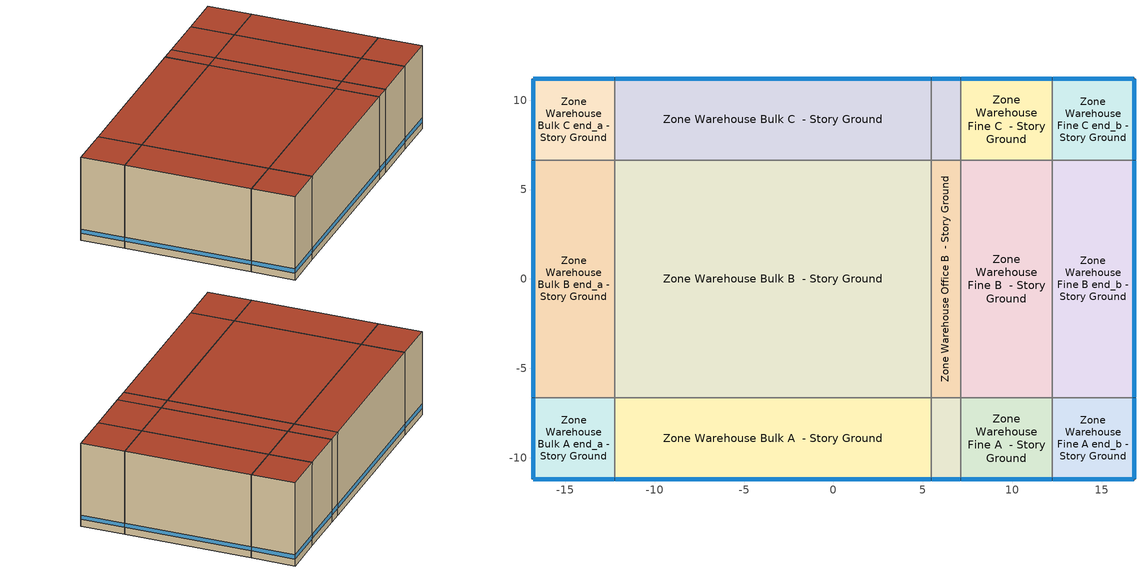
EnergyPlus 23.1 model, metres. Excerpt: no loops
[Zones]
Zone Warehouse Bulk A  - Story Ground
 floor ground (Foundation F 126 Perim 177 Area 8091): -12.23,-11.2 -12.23,-6.63 5.47,-6.63 5.47,-11.2 z0
 wall outside (Typical Insulated Exterior Mass Wall R-21.28): -12.23,-11.2 5.47,-11.2 z0:9.14
 wall to Zone Warehouse Bulk A end_a - Story Ground (Typical Interior Wall): -12.23,-6.63 -12.23,-11.2 z0:9.14
 wall to Zone Warehouse Bulk B  - Story Ground (Typical Interior Wall): 5.47,-6.63 -12.23,-6.63 z0:9.14
 wall to Zone Warehouse Office A  - Story Ground (Typical Interior Wall): 5.47,-11.2 5.47,-6.63 z0:9.14
 window (U 0.52 SHGC 0.615 Simple Glazing Window U-0.52 SHGC 0.49): -12.2,-11.2 5.44,-11.2 z0.76:1.22
 roof outside (Typical Insulated Metal Building Roof R-32.26): 5.47,-11.2 5.47,-6.63 -12.23,-6.63 -12.23,-11.2 z9.14
Zone Warehouse Bulk A end_a - Story Ground
 floor ground (Foundation F 126 Perim 914 Area 209): -16.8,-11.2 -16.8,-6.63 -12.23,-6.63 -12.23,-11.2 z0
 wall outside (Typical Insulated Exterior Mass Wall R-21.28): -16.8,-6.63 -16.8,-11.2 -12.23,-11.2 z0:9.14
 wall to Zone Warehouse Bulk B end_a - Story Ground (Typical Interior Wall): -12.23,-6.63 -16.8,-6.63 z0:9.14
 window (U 0.52 SHGC 0.615 Simple Glazing Window U-0.52 SHGC 0.49): -16.8,-6.65 -16.8,-11.17 / -16.77,-11.2 -12.25,-11.2 z0.76:1.22
 roof outside (Typical Insulated Metal Building Roof R-32.26): -12.23,-11.2 -12.23,-6.63 -16.8,-6.63 -16.8,-11.2 z9.14
Zone Warehouse Bulk B  - Story Ground
 floor ground (Foundation F 126 Perim 0 Area 23455): -12.23,-6.63 -12.23,6.63 5.47,6.63 5.47,-6.63 z0
 wall to Zone Warehouse Bulk B end_a - Story Ground (Typical Interior Wall): -12.23,6.63 -12.23,-6.63 z0:9.14
 wall to Zone Warehouse Bulk C  - Story Ground (Typical Interior Wall): 5.47,6.63 -12.23,6.63 z0:9.14
 wall to Zone Warehouse Office B  - Story Ground (Typical Interior Wall): 5.47,-6.63 5.47,6.63 z0:9.14
 roof outside (Typical Insulated Metal Building Roof R-32.26): 5.47,-6.63 5.47,6.63 -12.23,6.63 -12.23,-6.63 z9.14
Zone Warehouse Bulk B end_a - Story Ground
 floor ground (Foundation F 126 Perim 1325 Area 606): -16.8,-6.63 -16.8,6.63 -12.23,6.63 -12.23,-6.63 z0
 wall outside (Typical Insulated Exterior Mass Wall R-21.28): -16.8,6.63 -16.8,-6.63 z0:9.14
 wall to Zone Warehouse Bulk C end_a - Story Ground (Typical Interior Wall): -12.23,6.63 -16.8,6.63 z0:9.14
 window (U 0.52 SHGC 0.615 Simple Glazing Window U-0.52 SHGC 0.49): -16.8,6.6 -16.8,-6.6 z0.76:1.22
 roof outside (Typical Insulated Metal Building Roof R-32.26): -12.23,-6.63 -12.23,6.63 -16.8,6.63 -16.8,-6.63 z9.14
Zone Warehouse Bulk C  - Story Ground
 floor ground (Foundation F 126 Perim 177 Area 8091): -12.23,6.63 -12.23,11.2 5.47,11.2 5.47,6.63 z0
 wall outside (Typical Insulated Exterior Mass Wall R-21.28): 5.47,11.2 -12.23,11.2 z0:9.14
 wall to Zone Warehouse Bulk C end_a - Story Ground (Typical Interior Wall): -12.23,11.2 -12.23,6.63 z0:9.14
 wall to Zone Warehouse Office C  - Story Ground (Typical Interior Wall): 5.47,6.63 5.47,11.2 z0:9.14
 window (U 0.52 SHGC 0.615 Simple Glazing Window U-0.52 SHGC 0.49): 5.44,11.2 -12.2,11.2 z0.76:1.22
 roof outside (Typical Insulated Metal Building Roof R-32.26): 5.47,6.63 5.47,11.2 -12.23,11.2 -12.23,6.63 z9.14
Zone Warehouse Bulk C end_a - Story Ground
 floor ground (Foundation F 126 Perim 914 Area 209): -16.8,6.63 -16.8,11.2 -12.23,11.2 -12.23,6.63 z0
 wall outside (Typical Insulated Exterior Mass Wall R-21.28): -12.23,11.2 -16.8,11.2 -16.8,6.63 z0:9.14
 window (U 0.52 SHGC 0.615 Simple Glazing Window U-0.52 SHGC 0.49): -16.8,11.17 -16.8,6.65 / -12.25,11.2 -16.77,11.2 z0.76:1.22
 roof outside (Typical Insulated Metal Building Roof R-32.26): -12.23,6.63 -12.23,11.2 -16.8,11.2 -16.8,6.63 z9.14
Zone Warehouse Fine A  - Story Ground
 floor ground (Foundation F 126 Perim 511 Area 2337): 7.12,-11.2 7.12,-6.63 12.23,-6.63 12.23,-11.2 z0
 wall outside (Typical Insulated Exterior Mass Wall R-21.28): 7.12,-11.2 12.23,-11.2 z0:9.14
 wall to Zone Warehouse Office A  - Story Ground (Typical Interior Wall): 7.12,-6.63 7.12,-11.2 z0:9.14
 wall to Zone Warehouse Fine B  - Story Ground (Typical Interior Wall): 12.23,-6.63 7.12,-6.63 z0:9.14
 wall to Zone Warehouse Fine A end_b - Story Ground (Typical Interior Wall): 12.23,-11.2 12.23,-6.63 z0:9.14
 window (U 0.52 SHGC 0.615 Simple Glazing Window U-0.52 SHGC 0.49): 7.14,-11.2 12.2,-11.2 z0.76:1.22
 roof outside (Typical Insulated Metal Building Roof R-32.26): 12.23,-11.2 12.23,-6.63 7.12,-6.63 7.12,-11.2 z9.14
Zone Warehouse Fine A end_b - Story Ground
 floor ground (Foundation F 126 Perim 914 Area 209): 12.23,-11.2 12.23,-6.63 16.8,-6.63 16.8,-11.2 z0
 wall outside (Typical Insulated Exterior Mass Wall R-21.28): 12.23,-11.2 16.8,-11.2 16.8,-6.63 z0:9.14
 wall to Zone Warehouse Fine B end_b - Story Ground (Typical Interior Wall): 16.8,-6.63 12.23,-6.63 z0:9.14
 window (U 0.52 SHGC 0.615 Simple Glazing Window U-0.52 SHGC 0.49): 16.8,-11.17 16.8,-6.65 / 12.25,-11.2 16.77,-11.2 z0.76:1.22
 roof outside (Typical Insulated Metal Building Roof R-32.26): 16.8,-11.2 16.8,-6.63 12.23,-6.63 12.23,-11.2 z9.14
Zone Warehouse Fine B  - Story Ground
 floor ground (Foundation F 126 Perim 0 Area 6774): 7.12,-6.63 7.12,6.63 12.23,6.63 12.23,-6.63 z0
 wall to Zone Warehouse Office B  - Story Ground (Typical Interior Wall): 7.12,6.63 7.12,-6.63 z0:9.14
 wall to Zone Warehouse Fine C  - Story Ground (Typical Interior Wall): 12.23,6.63 7.12,6.63 z0:9.14
 wall to Zone Warehouse Fine B end_b - Story Ground (Typical Interior Wall): 12.23,-6.63 12.23,6.63 z0:9.14
 roof outside (Typical Insulated Metal Building Roof R-32.26): 12.23,-6.63 12.23,6.63 7.12,6.63 7.12,-6.63 z9.14
Zone Warehouse Fine B end_b - Story Ground
 floor ground (Foundation F 126 Perim 1325 Area 606): 12.23,-6.63 12.23,6.63 16.8,6.63 16.8,-6.63 z0
 wall outside (Typical Insulated Exterior Mass Wall R-21.28): 16.8,-6.63 16.8,6.63 z0:9.14
 wall to Zone Warehouse Fine C end_b - Story Ground (Typical Interior Wall): 16.8,6.63 12.23,6.63 z0:9.14
 window (U 0.52 SHGC 0.615 Simple Glazing Window U-0.52 SHGC 0.49): 16.8,-6.6 16.8,6.6 z0.76:1.22
 roof outside (Typical Insulated Metal Building Roof R-32.26): 16.8,-6.63 16.8,6.63 12.23,6.63 12.23,-6.63 z9.14
Zone Warehouse Fine C  - Story Ground
 floor ground (Foundation F 126 Perim 511 Area 2337): 7.12,6.63 7.12,11.2 12.23,11.2 12.23,6.63 z0
 wall outside (Typical Insulated Exterior Mass Wall R-21.28): 12.23,11.2 7.12,11.2 z0:9.14
 wall to Zone Warehouse Office C  - Story Ground (Typical Interior Wall): 7.12,11.2 7.12,6.63 z0:9.14
 wall to Zone Warehouse Fine C end_b - Story Ground (Typical Interior Wall): 12.23,6.63 12.23,11.2 z0:9.14
 window (U 0.52 SHGC 0.615 Simple Glazing Window U-0.52 SHGC 0.49): 12.2,11.2 7.14,11.2 z0.76:1.22
 roof outside (Typical Insulated Metal Building Roof R-32.26): 12.23,6.63 12.23,11.2 7.12,11.2 7.12,6.63 z9.14
Zone Warehouse Fine C end_b - Story Ground
 floor ground (Foundation F 126 Perim 914 Area 209): 12.23,6.63 12.23,11.2 16.8,11.2 16.8,6.63 z0
 wall outside (Typical Insulated Exterior Mass Wall R-21.28): 16.8,6.63 16.8,11.2 12.23,11.2 z0:9.14
 window (U 0.52 SHGC 0.615 Simple Glazing Window U-0.52 SHGC 0.49): 16.77,11.2 12.25,11.2 / 16.8,6.65 16.8,11.17 z0.76:1.22
 roof outside (Typical Insulated Metal Building Roof R-32.26): 16.8,6.63 16.8,11.2 12.23,11.2 12.23,6.63 z9.14
Zone Warehouse Office A  - Story Ground
 floor ground (Foundation F 126 Perim 165 Area 753): 5.47,-11.2 5.47,-6.63 7.12,-6.63 7.12,-11.2 z0
 wall outside (Typical Insulated Exterior Mass Wall R-21.28): 5.47,-11.2 7.12,-11.2 z0:9.14
 wall to Zone Warehouse Office B  - Story Ground (Typical Interior Wall): 7.12,-6.63 5.47,-6.63 z0:9.14
 window (U 0.52 SHGC 0.615 Simple Glazing Window U-0.52 SHGC 0.49): 5.5,-11.2 7.09,-11.2 z0.76:1.23
 roof outside (Typical Insulated Metal Building Roof R-32.26): 7.12,-11.2 7.12,-6.63 5.47,-6.63 5.47,-11.2 z9.14
Zone Warehouse Office B  - Story Ground
 floor ground (Foundation F 126 Perim 0 Area 2182): 5.47,-6.63 5.47,6.63 7.12,6.63 7.12,-6.63 z0
 wall to Zone Warehouse Office C  - Story Ground (Typical Interior Wall): 7.12,6.63 5.47,6.63 z0:9.14
 roof outside (Typical Insulated Metal Building Roof R-32.26): 7.12,-6.63 7.12,6.63 5.47,6.63 5.47,-6.63 z9.14
Zone Warehouse Office C  - Story Ground
 floor ground (Foundation F 126 Perim 165 Area 753): 5.47,6.63 5.47,11.2 7.12,11.2 7.12,6.63 z0
 wall outside (Typical Insulated Exterior Mass Wall R-21.28): 7.12,11.2 5.47,11.2 z0:9.14
 window (U 0.52 SHGC 0.615 Simple Glazing Window U-0.52 SHGC 0.49): 7.09,11.2 5.5,11.2 z0.76:1.23
 roof outside (Typical Insulated Metal Building Roof R-32.26): 7.12,6.63 7.12,11.2 5.47,11.2 5.47,6.63 z9.14
[Building]
DOE Ref 1980-2004|Warehouse: North Axis {deg}=0; Terrain=City; Loads Convergence Tolerance Value {W}=0.04; Temperature Convergence Tolerance Value {deltaC}=0.2; Solar Distribution=FullInteriorAndExterior; Maximum Number of Warmup Days=25; Minimum Number of Warmup Days=6
[Site:Location]
Kodiak Airport: Latitude {deg}=57.75; Longitude {deg}=-152.5; Time Zone {hr}=-9; Elevation {m}=5
[Site:GroundTemperature:FCfactorMethod]
January Ground Temperature {C}=-3.1; February Ground Temperature {C}=-17.7; March Ground Temperature {C}=-19.3; April Ground Temperature {C}=-17.6; May Ground Temperature {C}=-15.4; June Ground Temperature {C}=-10.3; July Ground Temperature {C}=0.7; August Ground Temperature {C}=10.6; September Ground Temperature {C}=16; October Ground Temperature {C}=16.9; November Ground Temperature {C}=14.2; December Ground Temperature {C}=6.7
[Site:WaterMainsTemperature]
Calculation Method=Correlation; Annual Average Outdoor Air Temperature {C}=-1.525; Maximum Difference In Monthly Average Outdoor Air Temperatures {deltaC}=36.2
[SizingPeriod:DesignDay] Day of Month=21; Dry-Bulb Temperature Range Modifier Type=DefaultMultipliers; Humidity Condition Type=Wetbulb; Barometric Pressure {Pa}=100917; Rain Indicator=No; Snow Indicator=No; Daylight Saving Time Indicator=No; Begin Environment Reset Mode=FullResetAtBeginEnvironment
Name | Month | Day Type | Maximum Dry-Bulb Temperature {C} | Daily Dry-Bulb Temperature Range {deltaC} | Wetbulb or DewPoint at Maximum Dry-Bulb {C} | Wind Speed {m/s} | Wind Direction {deg} | Solar Model Indicator | ASHRAE Clear Sky Optical Depth for Beam Irradiance (taub) | ASHRAE Clear Sky Optical Depth for Diffuse Irradiance (taud) | Sky Clearness
Kodiak Ann Clg .4% Condns DB=>MWB | 8 | SummerDesignDay | 20.3 | 6.3 | 14.1 | 5 | 320 | ASHRAETau | 0.322 | 2.497
Kodiak Ann Clg .4% Condns WB=>MDB | 8 | SummerDesignDay | 18.9 | 6.3 | 15 | 5 | 320 | ASHRAETau | 0.322 | 2.497
Kodiak Ann Htg 99.6% Condns DB | 1 | WinterDesignDay | -12.8 | 0 | -12.8 | 5.6 | 290 | ASHRAEClearSky |  |  | 0
Kodiak April .4% Condns DB=>MCWB | 4 | SummerDesignDay | 12.9 | 5.4 | 7 | 5 | 320 | ASHRAETau | 0.323 | 2.439
Kodiak April .4% Condns WB=>MCDB | 4 | SummerDesignDay | 11.4 | 5.4 | 8 | 5 | 320 | ASHRAETau | 0.323 | 2.439
Kodiak August .4% Condns DB=>MCWB | 8 | SummerDesignDay | 22.6 | 6.3 | 16 | 5 | 320 | ASHRAETau | 0.322 | 2.497
Kodiak August .4% Condns WB=>MCDB | 8 | SummerDesignDay | 21.4 | 6.3 | 16.9 | 5 | 320 | ASHRAETau | 0.322 | 2.497
Kodiak December .4% Condns DB=>MCWB | 12 | SummerDesignDay | 6.9 | 5.1 | 5.6 | 5 | 320 | ASHRAETau | 0.359 | 2.403
Kodiak December .4% Condns WB=>MCDB | 12 | SummerDesignDay | 6.5 | 5.1 | 6.2 | 5 | 320 | ASHRAETau | 0.359 | 2.403
Kodiak February .4% Condns DB=>MCWB | 2 | SummerDesignDay | 6.9 | 4.9 | 4.6 | 5 | 320 | ASHRAETau | 0.336 | 2.429
Kodiak February .4% Condns WB=>MCDB | 2 | SummerDesignDay | 6.1 | 4.9 | 5.5 | 5 | 320 | ASHRAETau | 0.336 | 2.429
Kodiak January .4% Condns DB=>MCWB | 1 | SummerDesignDay | 6.8 | 4.7 | 4 | 5 | 320 | ASHRAETau | 0.326 | 2.48
Kodiak January .4% Condns WB=>MCDB | 1 | SummerDesignDay | 5.7 | 4.7 | 5.5 | 5 | 320 | ASHRAETau | 0.326 | 2.48
Kodiak July .4% Condns DB=>MCWB | 7 | SummerDesignDay | 24.2 | 5.5 | 16.2 | 5 | 320 | ASHRAETau | 0.316 | 2.499
Kodiak July .4% Condns WB=>MCDB | 7 | SummerDesignDay | 22.8 | 5.5 | 16.6 | 5 | 320 | ASHRAETau | 0.316 | 2.499
Kodiak June .4% Condns DB=>MCWB | 6 | SummerDesignDay | 22.3 | 5.4 | 13.8 | 5 | 320 | ASHRAETau | 0.317 | 2.453
Kodiak June .4% Condns WB=>MCDB | 6 | SummerDesignDay | 20.3 | 5.4 | 14.7 | 5 | 320 | ASHRAETau | 0.317 | 2.453
Kodiak March .4% Condns DB=>MCWB | 3 | SummerDesignDay | 8.3 | 5.5 | 3.9 | 5 | 320 | ASHRAETau | 0.337 | 2.384
Kodiak March .4% Condns WB=>MCDB | 3 | SummerDesignDay | 6.3 | 5.5 | 5.2 | 5 | 320 | ASHRAETau | 0.337 | 2.384
Kodiak May .4% Condns DB=>MCWB | 5 | SummerDesignDay | 18.8 | 5.9 | 10.5 | 5 | 320 | ASHRAETau | 0.314 | 2.447
Kodiak May .4% Condns WB=>MCDB | 5 | SummerDesignDay | 17 | 5.9 | 11.2 | 5 | 320 | ASHRAETau | 0.314 | 2.447
Kodiak November .4% Condns DB=>MCWB | 11 | SummerDesignDay | 9.4 | 5.3 | 7.3 | 5 | 320 | ASHRAETau | 0.358 | 2.388
Kodiak November .4% Condns WB=>MCDB | 11 | SummerDesignDay | 8.7 | 5.3 | 8.2 | 5 | 320 | ASHRAETau | 0.358 | 2.388
Kodiak October .4% Condns DB=>MCWB | 10 | SummerDesignDay | 12.6 | 6.2 | 9.4 | 5 | 320 | ASHRAETau | 0.34 | 2.431
Kodiak October .4% Condns WB=>MCDB | 10 | SummerDesignDay | 11.3 | 6.2 | 10.7 | 5 | 320 | ASHRAETau | 0.34 | 2.431
Kodiak September .4% Condns DB=>MCWB | 9 | SummerDesignDay | 18 | 6.4 | 12.5 | 5 | 320 | ASHRAETau | 0.333 | 2.489
Kodiak September .4% Condns WB=>MCDB | 9 | SummerDesignDay | 16.2 | 6.4 | 13.8 | 5 | 320 | ASHRAETau | 0.333 | 2.489
[Material] Thermal Absorptance=0.9
Name | Roughness | Thickness {m} | Conductivity {W/m-K} | Density {kg/m3} | Specific Heat {J/kg-K} | Solar Absorptance | Visible Absorptance
1/2IN Gypsum | Smooth | 0.0127 | 0.16 | 784.9 | 830 | 0.4 | 0.4
1IN Stucco | Smooth | 0.0253 | 0.6918 | 1858 | 837 | 0.7 | 0.92
8IN CONCRETE HW RefBldg | Rough | 0.2032 | 1.311 | 2240 | 836.8 | 0.7 | 0.7
G01 13mm gypsum board | Smooth | 0.0127 | 0.16 | 800 | 1090 | 0.7 | 0.5
Metal Roof Surface | Smooth | 0.0008 | 45.28 | 7824 | 500 | 0.7 | 0.7
Std Wood 6inch 2 | MediumSmooth | 0.15 | 0.12 | 540 | 1210 | 0.7 | 0.7
[Material:NoMass] Roughness=Smooth; Thermal Absorptance=0.9; Solar Absorptance=0.7; Visible Absorptance=0.7
Name | Thermal Resistance {m2-K/W}
Typical Insulation R-18.89 | 3.32639
Typical Insulation R-31.48 | 5.54359
[WindowMaterial:SimpleGlazingSystem]
U 0.52 SHGC 0.615 Simple Glazing U-0.52 SHGC 0.49: U-Factor {W/m2-K}=2.9527; Solar Heat Gain Coefficient=0.49; Visible Transmittance=0.41
[Construction]
InteriorFurnishings 2: Std Wood 6inch 2
Typical Insulated Exterior Mass Wall R-21.28: 1IN Stucco, 8IN CONCRETE HW RefBldg, Typical Insulation R-18.89, 1/2IN Gypsum
Typical Insulated Metal Building Roof R-32.26: Metal Roof Surface, Typical Insulation R-31.48
Typical Interior Wall: G01 13mm gypsum board, G01 13mm gypsum board
U 0.52 SHGC 0.615 Simple Glazing Window U-0.52 SHGC 0.49: U 0.52 SHGC 0.615 Simple Glazing U-0.52 SHGC 0.49
[Construction:FfactorGroundFloor] F-Factor {W/m-K}=1.26344
Name | Area {m2} | PerimeterExposed {m}
Foundation F 126 Perim 0 Area 2182 | 21.8198 | 0
Foundation F 126 Perim 0 Area 23455 | 234.548 | 0
Foundation F 126 Perim 0 Area 6774 | 67.7381 | 0
Foundation F 126 Perim 1325 Area 606 | 60.5979 | 13.2541
Foundation F 126 Perim 165 Area 753 | 7.52671 | 1.64626
Foundation F 126 Perim 177 Area 8091 | 80.9071 | 17.6962
Foundation F 126 Perim 511 Area 2337 | 23.3662 | 5.11071
Foundation F 126 Perim 914 Area 209 | 20.9032 | 9.144
[Zone] Multiplier=1; Part of Total Floor Area=Yes
Zone Warehouse Bulk A  - Story Ground; Zone Warehouse Bulk A end_a - Story Ground; Zone Warehouse Bulk B  - Story Ground; Zone Warehouse Bulk B end_a - Story Ground; Zone Warehouse Bulk C  - Story Ground; Zone Warehouse Bulk C end_a - Story Ground; Zone Warehouse Fine A  - Story Ground; Zone Warehouse Fine A end_b - Story Ground; Zone Warehouse Fine B  - Story Ground; Zone Warehouse Fine B end_b - Story Ground; Zone Warehouse Fine C  - Story Ground; Zone Warehouse Fine C end_b - Story Ground; Zone Warehouse Office A  - Story Ground; Zone Warehouse Office B  - Story Ground; Zone Warehouse Office C  - Story Ground
[Space]
Name | Zone | Space Type
Warehouse Bulk A  - Story Ground | Zone Warehouse Bulk A  - Story Ground | Warehouse Bulk - DOE Ref 1980-2004
Warehouse Bulk A end_a - Story Ground | Zone Warehouse Bulk A end_a - Story Ground | Warehouse Bulk - DOE Ref 1980-2004
Warehouse Bulk B  - Story Ground | Zone Warehouse Bulk B  - Story Ground | Warehouse Bulk - DOE Ref 1980-2004
Warehouse Bulk B end_a - Story Ground | Zone Warehouse Bulk B end_a - Story Ground | Warehouse Bulk - DOE Ref 1980-2004
Warehouse Bulk C  - Story Ground | Zone Warehouse Bulk C  - Story Ground | Warehouse Bulk - DOE Ref 1980-2004
Warehouse Bulk C end_a - Story Ground | Zone Warehouse Bulk C end_a - Story Ground | Warehouse Bulk - DOE Ref 1980-2004
Warehouse Fine A  - Story Ground | Zone Warehouse Fine A  - Story Ground | Warehouse Fine - DOE Ref 1980-2004
Warehouse Fine A end_b - Story Ground | Zone Warehouse Fine A end_b - Story Ground | Warehouse Fine - DOE Ref 1980-2004
Warehouse Fine B  - Story Ground | Zone Warehouse Fine B  - Story Ground | Warehouse Fine - DOE Ref 1980-2004
Warehouse Fine B end_b - Story Ground | Zone Warehouse Fine B end_b - Story Ground | Warehouse Fine - DOE Ref 1980-2004
Warehouse Fine C  - Story Ground | Zone Warehouse Fine C  - Story Ground | Warehouse Fine - DOE Ref 1980-2004
Warehouse Fine C end_b - Story Ground | Zone Warehouse Fine C end_b - Story Ground | Warehouse Fine - DOE Ref 1980-2004
Warehouse Office A  - Story Ground | Zone Warehouse Office A  - Story Ground | Warehouse Office - DOE Ref 1980-2004
Warehouse Office B  - Story Ground | Zone Warehouse Office B  - Story Ground | Warehouse Office - DOE Ref 1980-2004
Warehouse Office C  - Story Ground | Zone Warehouse Office C  - Story Ground | Warehouse Office - DOE Ref 1980-2004
[SpaceList]
Warehouse Bulk - DOE Ref 1980-2004: Warehouse Bulk C  - Story Ground, Warehouse Bulk A end_a - Story Ground, Warehouse Bulk C end_a - Story Ground, Warehouse Bulk B end_a - Story Ground, Warehouse Bulk B  - Story Ground, Warehouse Bulk A  - Story Ground
Warehouse Fine - DOE Ref 1980-2004: Warehouse Fine A  - Story Ground, Warehouse Fine A end_b - Story Ground, Warehouse Fine B  - Story Ground, Warehouse Fine B end_b - Story Ground, Warehouse Fine C  - Story Ground, Warehouse Fine C end_b - Story Ground
Warehouse Office - DOE Ref 1980-2004: Warehouse Office B  - Story Ground, Warehouse Office C  - Story Ground, Warehouse Office A  - Story Ground
[Lights] Schedule=Warehouse Bldg Light; Design Level Calculation Method=Watts/Area; Return Air Fraction=0; Fraction Radiant=0.5; Fraction Visible=0.2; Fraction Replaceable=0
Name | Zone or ZoneList or Space or SpaceList | Watts per Zone Floor Area {W/m2}
Warehouse Bulk Lights | Warehouse Bulk - DOE Ref 1980-2004 | 3.34
Warehouse Fine Lights | Warehouse Fine - DOE Ref 1980-2004 | 11.64
Warehouse Office Lights | Warehouse Office - DOE Ref 1980-2004 | 21.69
[ElectricEquipment] Schedule=Warehouse Bldg Equip; Design Level Calculation Method=Watts/Area; Fraction Latent=0; Fraction Radiant=0.5; Fraction Lost=0
Name | Zone or ZoneList or Space or SpaceList | Watts per Zone Floor Area {W/m2}
Warehouse Bulk Elec Equip | Warehouse Bulk - DOE Ref 1980-2004 | 2.56
Warehouse Office Elec Equip | Warehouse Office - DOE Ref 1980-2004 | 8.07
[ZoneInfiltration:DesignFlowRate] Schedule=Always On Discrete; Design Flow Rate Calculation Method=Flow/ExteriorArea; Constant Term Coefficient=1; Temperature Term Coefficient=0; Velocity Term Coefficient=0; Velocity Squared Term Coefficient=0
Name | Zone or ZoneList or Space or SpaceList | Flow Rate per Exterior Surface Area {m3/s-m2}
Warehouse Bulk A  - Story Ground Infiltration | Warehouse Bulk A  - Story Ground | 0.000683488
Warehouse Bulk A end_a - Story Ground Infiltration | Warehouse Bulk A end_a - Story Ground | 0.000820186
Warehouse Bulk B end_a - Story Ground Infiltration | Warehouse Bulk B end_a - Story Ground | 0.000683488
Warehouse Bulk C  - Story Ground Infiltration | Warehouse Bulk C  - Story Ground | 0.000683488
Warehouse Bulk C end_a - Story Ground Infiltration | Warehouse Bulk C end_a - Story Ground | 0.000820186
Warehouse Fine A  - Story Ground Infiltration | Warehouse Fine A  - Story Ground | 0.000683488
Warehouse Fine A end_b - Story Ground Infiltration | Warehouse Fine A end_b - Story Ground | 0.000820186
Warehouse Fine B end_b - Story Ground Infiltration | Warehouse Fine B end_b - Story Ground | 0.000683488
Warehouse Fine C  - Story Ground Infiltration | Warehouse Fine C  - Story Ground | 0.000683488
Warehouse Fine C end_b - Story Ground Infiltration | Warehouse Fine C end_b - Story Ground | 0.000820186
Warehouse Office A  - Story Ground Infiltration | Warehouse Office A  - Story Ground | 0.000683488
Warehouse Office C  - Story Ground Infiltration | Warehouse Office C  - Story Ground | 0.000683488
[InternalMass] Construction=InteriorFurnishings 2
Name | Zone or ZoneList | Space or SpaceList | Surface Area {m2}
Warehouse Fine A  - Story Ground Mass | Zone Warehouse Fine A  - Story Ground | Warehouse Fine A  - Story Ground | 46.7324
Warehouse Fine A end_b - Story Ground Mass | Zone Warehouse Fine A end_b - Story Ground | Warehouse Fine A end_b - Story Ground | 41.8064
Warehouse Fine B  - Story Ground Mass | Zone Warehouse Fine B  - Story Ground | Warehouse Fine B  - Story Ground | 135.476
Warehouse Fine B end_b - Story Ground Mass | Zone Warehouse Fine B end_b - Story Ground | Warehouse Fine B end_b - Story Ground | 121.196
Warehouse Fine C  - Story Ground Mass | Zone Warehouse Fine C  - Story Ground | Warehouse Fine C  - Story Ground | 46.7324
Warehouse Fine C end_b - Story Ground Mass | Zone Warehouse Fine C end_b - Story Ground | Warehouse Fine C end_b - Story Ground | 41.8064
Warehouse Office A  - Story Ground Mass | Zone Warehouse Office A  - Story Ground | Warehouse Office A  - Story Ground | 15.0534
Warehouse Office B  - Story Ground Mass | Zone Warehouse Office B  - Story Ground | Warehouse Office B  - Story Ground | 43.6396
Warehouse Office C  - Story Ground Mass | Zone Warehouse Office C  - Story Ground | Warehouse Office C  - Story Ground | 15.0534
[People]
Warehouse Office People: Zone or ZoneList or Space or SpaceList=Warehouse Office - DOE Ref 1980-2004; Number of People Schedule=Warehouse Bldg Occ; Number of People Calculation Method=People/Area; People per Floor Area {person/m2}=0.0210973; Fraction Radiant=0.3; Activity Level Schedule=Warehouse Activity; Enable ASHRAE 55 Comfort Warnings=Yes; Work Efficiency Schedule=Work Efficiency Schedule; Clothing Insulation Schedule=Clothing Schedule; Air Velocity Schedule=Air Velocity Schedule; Thermal Comfort Model 1 Type=Fanger; Thermal Comfort Model 2 Type=AdaptiveASH55
[AvailabilityManager:NightCycle] Applicability Schedule=Always On Discrete; Control Type=CycleOnAny; Thermostat Tolerance {deltaC}=1; Cycling Run Time Control Type=FixedRunTime; Cycling Run Time {s}=1800
Name | Fan Schedule
Availability Manager Night Cycle 6 | Zone Warehouse Fine A  - Story Ground PSZ-AC Occ Sch
Availability Manager Night Cycle 7 | Zone Warehouse Fine A end_b - Story Ground PSZ-AC Occ Sch
Availability Manager Night Cycle 8 | Zone Warehouse Fine B  - Story Ground PSZ-AC Occ Sch
Availability Manager Night Cycle 9 | Zone Warehouse Fine B end_b - Story Ground PSZ-AC Occ Sch
Availability Manager Night Cycle 10 | Zone Warehouse Fine C  - Story Ground PSZ-AC Occ Sch
Availability Manager Night Cycle 11 | Zone Warehouse Fine C end_b - Story Ground PSZ-AC Occ Sch
Availability Manager Night Cycle 12 | Zone Warehouse Office A  - Story Ground PSZ-AC Occ Sch
Availability Manager Night Cycle 13 | Zone Warehouse Office B  - Story Ground PSZ-AC Occ Sch
Availability Manager Night Cycle 14 | Zone Warehouse Office C  - Story Ground PSZ-AC Occ Sch
[AvailabilityManager:Scheduled] Schedule=Always On Discrete
Zone Warehouse Fine A  - Story Ground PSZ-AC OA System Availability Manager; Zone Warehouse Fine A end_b - Story Ground PSZ-AC OA System Availability Manager; Zone Warehouse Fine B  - Story Ground PSZ-AC OA System Availability Manager; Zone Warehouse Fine B end_b - Story Ground PSZ-AC OA System Availability Manager; Zone Warehouse Fine C  - Story Ground PSZ-AC OA System Availability Manager; Zone Warehouse Fine C end_b - Story Ground PSZ-AC OA System Availability Manager; Zone Warehouse Office A  - Story Ground PSZ-AC OA System Availability Manager; Zone Warehouse Office B  - Story Ground PSZ-AC OA System Availability Manager; Zone Warehouse Office C  - Story Ground PSZ-AC OA System Availability Manager
[Exterior:Lights] Control Option=AstronomicalClock
Name | Schedule | Design Level {W}
NonDimming Exterior Lights Def | OfficeSmall Exterior_lighting_schedule_a | 50.7
Occ Sensing Exterior Lights Def | OfficeSmall Exterior_lighting_schedule_b | 861.3
[Schedule:Day:Interval]
Warehouse Bldg Light Sun Day: Average, 24:00, 0.1
autogen Warehouse Bldg Light 2_day_sch; Warehouse Bldg Light Default: Average, 06:30, 0.1, 06:40, 0.15, 06:50, 0.2, 07:00, 0.25, 07:10, 0.3, 07:20, 0.35, 07:30, 0.4, 07:40, 0.45, 07:50, 0.5, 08:00, 0.55, 08:09, 0.6, 08:19, 0.65, 08:29, 0.7, 08:30, 0.7, 08:39, 0.733333, 08:49, 0.766667, 08:59, 0.8, 09:09, 0.833333, 09:19, 0.866667, 09:29, 0.9, 09:30, 0.9, 11:30, 0.9, 11:39, 0.883333, 11:49, 0.866667, 11:59, 0.85, 12:09, 0.833333, 12:19, 0.816667, 12:29, 0.8, 12:30, 0.8, 12:39, 0.816667, 12:49, 0.833333, 12:59, 0.85, 13:09, 0.866667, 13:19, 0.883333, 13:29, 0.9, 13:30, 0.9, 16:30, 0.9, 16:40, 0.8, 16:50, 0.7, 17:00, 0.6, 17:10, 0.5, 17:20, 0.4, 17:30, 0.3, 17:40, 0.266667, 17:50, 0.233333, 18:00, 0.2, 18:10, 0.166667, 18:20, 0.133333, 18:30, 0.1, 24:00, 0.1
Warehouse Bldg Light Sat Day: Average, 01:00, 0.1, 24:00, 0.24
Warehouse Bldg Light Summer Design Day; Warehouse Bldg Occ Summer Design Day; Clothing Schedule Default Winter Clothes; Zone Warehouse Fine A  - Story Ground PSZ-AC Occ Sch Summer Design Day; Zone Warehouse Fine A  - Story Ground PSZ-AC Occ Sch Winter Design Day; Zone Warehouse Fine A end_b - Story Ground PSZ-AC Occ Sch Summer Design Day; Zone Warehouse Fine A end_b - Story Ground PSZ-AC Occ Sch Winter Design Day; Zone Warehouse Fine B  - Story Ground PSZ-AC Occ Sch Summer Design Day; Zone Warehouse Fine B  - Story Ground PSZ-AC Occ Sch Winter Design Day; Zone Warehouse Fine B end_b - Story Ground PSZ-AC Occ Sch Summer Design Day; Zone Warehouse Fine B end_b - Story Ground PSZ-AC Occ Sch Winter Design Day; Zone Warehouse Fine C  - Story Ground PSZ-AC Occ Sch Summer Design Day; Zone Warehouse Fine C  - Story Ground PSZ-AC Occ Sch Winter Design Day; Zone Warehouse Fine C end_b - Story Ground PSZ-AC Occ Sch Summer Design Day; Zone Warehouse Fine C end_b - Story Ground PSZ-AC Occ Sch Winter Design Day; Zone Warehouse Office A  - Story Ground PSZ-AC Occ Sch Summer Design Day; Zone Warehouse Office A  - Story Ground PSZ-AC Occ Sch Winter Design Day; Zone Warehouse Office B  - Story Ground PSZ-AC Occ Sch Summer Design Day; Zone Warehouse Office B  - Story Ground PSZ-AC Occ Sch Winter Design Day; Zone Warehouse Office C  - Story Ground PSZ-AC Occ Sch Summer Design Day; Zone Warehouse Office C  - Story Ground PSZ-AC Occ Sch Winter Design Day: No, 24:00, 1
Warehouse Bldg Light Winter Design Day; Warehouse Bldg Occ Winter Design Day; Work Efficiency Schedule Default; Zone Warehouse Fine A  - Story Ground PSZ-AC Occ Sch Default; Zone Warehouse Fine A  - Story Ground PSZ-AC Occ Sch Sunday; Zone Warehouse Fine A end_b - Story Ground PSZ-AC Occ Sch Default; Zone Warehouse Fine A end_b - Story Ground PSZ-AC Occ Sch Sunday; Zone Warehouse Fine B  - Story Ground PSZ-AC Occ Sch Default; Zone Warehouse Fine B  - Story Ground PSZ-AC Occ Sch Sunday; Zone Warehouse Fine B end_b - Story Ground PSZ-AC Occ Sch Default; Zone Warehouse Fine B end_b - Story Ground PSZ-AC Occ Sch Sunday; Zone Warehouse Fine C  - Story Ground PSZ-AC Occ Sch Default; Zone Warehouse Fine C  - Story Ground PSZ-AC Occ Sch Sunday; Zone Warehouse Fine C end_b - Story Ground PSZ-AC Occ Sch Default; Zone Warehouse Fine C end_b - Story Ground PSZ-AC Occ Sch Sunday; Zone Warehouse Office A  - Story Ground PSZ-AC Occ Sch Sunday; Zone Warehouse Office B  - Story Ground PSZ-AC Occ Sch Sunday; Zone Warehouse Office C  - Story Ground PSZ-AC Occ Sch Sunday: No, 24:00, 0
Warehouse Bldg Equip Sun|Hol Day; Warehouse Bldg Occ WntrDsn|Sun Day: Average, 24:00, 0
autogen Warehouse Bldg Equip 1_day_sch; Warehouse Bldg Equip Default: Average, 08:00, 0.25, 12:00, 1, 13:00, 0.25, 17:00, 1, 24:00, 0.25
Warehouse Bldg Equip Summer Design Day; Warehouse Bldg Equip Winter Design Day: No, 08:00, 0.25, 12:00, 1, 13:00, 0.25, 17:00, 1, 24:00, 0.25
autogen Warehouse Bldg Occ 2_day_sch; Warehouse Bldg Occ Default: Average, 06:30, 0, 06:40, 0.025, 06:50, 0.05, 07:00, 0.075, 07:10, 0.1, 07:20, 0.125, 07:30, 0.15, 07:40, 0.241667, 07:50, 0.333333, 08:00, 0.425, 08:09, 0.516667, 08:19, 0.608333, 08:29, 0.7, 08:30, 0.7, 08:39, 0.733333, 08:49, 0.766667, 08:59, 0.8, 09:09, 0.833333, 09:19, 0.866667, 09:29, 0.9, 09:30, 0.9, 11:30, 0.9, 11:39, 0.833333, 11:49, 0.766667, 11:59, 0.7, 12:09, 0.633333, 12:19, 0.566667, 12:29, 0.5, 12:30, 0.5, 12:39, 0.558333, 12:49, 0.616667, 12:59, 0.675, 13:09, 0.733333, 13:19, 0.791667, 13:29, 0.85, 13:30, 0.85, 15:30, 0.85, 15:39, 0.741667, 15:49, 0.633333, 15:59, 0.525, 16:09, 0.416667, 16:19, 0.308333, 16:30, 0.2, 16:40, 0.166667, 16:50, 0.133333, 17:00, 0.1, 17:10, 0.0666667, 17:20, 0.0333333, 17:30, 0, 24:00, 0
Warehouse Bldg Occ Sat Day: Average, 02:00, 0, 22:00, 0, 24:00, 0
Warehouse Activity Default; autogen Warehouse Activity 0_day_sch; autogen Warehouse Activity 1_day_sch: Average, 24:00, 120
Warehouse Activity Summer Design Day; Warehouse Activity Winter Design Day: No, 24:00, 120
Air Velocity Schedule Default: No, 24:00, 0.2
OfficeSmall Exterior_lighting_schedule_a Default; OfficeSmall Exterior_lighting_schedule_a Summer Design Day; OfficeSmall Exterior_lighting_schedule_a Winter Design Day: No, 06:00, 0, 24:00, 1
OfficeSmall Exterior_lighting_schedule_b Default; OfficeSmall Exterior_lighting_schedule_b Summer Design Day; OfficeSmall Exterior_lighting_schedule_b Winter Design Day: No, 06:00, 0.7, 24:00, 1
Zone Warehouse Office A  - Story Ground PSZ-AC Occ Sch Default; Zone Warehouse Office A  - Story Ground PSZ-AC Occ Sch Friday; Zone Warehouse Office B  - Story Ground PSZ-AC Occ Sch Default; Zone Warehouse Office B  - Story Ground PSZ-AC Occ Sch Friday; Zone Warehouse Office C  - Story Ground PSZ-AC Occ Sch Default; Zone Warehouse Office C  - Story Ground PSZ-AC Occ Sch Friday: No, 07:20, 0, 16:40, 1, 24:00, 0
[Schedule:Week:Daily]
Warehouse Bldg Light Week Rule - Jan1-Mar4: Warehouse Bldg Light Sun Day, autogen Warehouse Bldg Light 2_day_sch, Warehouse Bldg Light Default, Warehouse Bldg Light Default, Warehouse Bldg Light Default, Warehouse Bldg Light Default, Warehouse Bldg Light Sat Day, Warehouse Bldg Light Default, Warehouse Bldg Light Summer Design Day, Warehouse Bldg Light Winter Design Day, Warehouse Bldg Light Default, Warehouse Bldg Light Default
Warehouse Bldg Light Week Rule - Mar5-Dec31: Warehouse Bldg Light Sun Day, Warehouse Bldg Light Default, Warehouse Bldg Light Default, Warehouse Bldg Light Default, Warehouse Bldg Light Default, Warehouse Bldg Light Default, Warehouse Bldg Light Sat Day, Warehouse Bldg Light Default, Warehouse Bldg Light Summer Design Day, Warehouse Bldg Light Winter Design Day, Warehouse Bldg Light Default, Warehouse Bldg Light Default
Warehouse Bldg Equip Week Rule - Jan1-Mar4: Warehouse Bldg Equip Sun|Hol Day, autogen Warehouse Bldg Equip 1_day_sch, Warehouse Bldg Equip Default, Warehouse Bldg Equip Default, Warehouse Bldg Equip Default, Warehouse Bldg Equip Default, Warehouse Bldg Equip Default, Warehouse Bldg Equip Default, Warehouse Bldg Equip Summer Design Day, Warehouse Bldg Equip Winter Design Day, Warehouse Bldg Equip Default, Warehouse Bldg Equip Default
Warehouse Bldg Equip Week Rule - Mar5-Dec31: Warehouse Bldg Equip Sun|Hol Day, Warehouse Bldg Equip Default, Warehouse Bldg Equip Default, Warehouse Bldg Equip Default, Warehouse Bldg Equip Default, Warehouse Bldg Equip Default, Warehouse Bldg Equip Default, Warehouse Bldg Equip Default, Warehouse Bldg Equip Summer Design Day, Warehouse Bldg Equip Winter Design Day, Warehouse Bldg Equip Default, Warehouse Bldg Equip Default
Warehouse Bldg Occ Week Rule - Jan1-Mar4: Warehouse Bldg Occ WntrDsn|Sun Day, autogen Warehouse Bldg Occ 2_day_sch, Warehouse Bldg Occ Default, Warehouse Bldg Occ Default, Warehouse Bldg Occ Default, Warehouse Bldg Occ Default, Warehouse Bldg Occ Sat Day, Warehouse Bldg Occ Default, Warehouse Bldg Occ Summer Design Day, Warehouse Bldg Occ Winter Design Day, Warehouse Bldg Occ Default, Warehouse Bldg Occ Default
Warehouse Bldg Occ Week Rule - Mar5-Dec31: Warehouse Bldg Occ WntrDsn|Sun Day, Warehouse Bldg Occ Default, Warehouse Bldg Occ Default, Warehouse Bldg Occ Default, Warehouse Bldg Occ Default, Warehouse Bldg Occ Default, Warehouse Bldg Occ Sat Day, Warehouse Bldg Occ Default, Warehouse Bldg Occ Summer Design Day, Warehouse Bldg Occ Winter Design Day, Warehouse Bldg Occ Default, Warehouse Bldg Occ Default
Warehouse Activity Week Rule - Jan1-Feb25: Warehouse Activity Default, autogen Warehouse Activity 0_day_sch, Warehouse Activity Default, Warehouse Activity Default, autogen Warehouse Activity 1_day_sch, Warehouse Activity Default, Warehouse Activity Default, Warehouse Activity Default, Warehouse Activity Summer Design Day, Warehouse Activity Winter Design Day, Warehouse Activity Default, Warehouse Activity Default
Warehouse Activity Week Rule - Feb26-Mar4: Warehouse Activity Default, autogen Warehouse Activity 0_day_sch, Warehouse Activity Default, autogen Warehouse Activity 1_day_sch, Warehouse Activity Default, Warehouse Activity Default, Warehouse Activity Default, Warehouse Activity Default, Warehouse Activity Summer Design Day, Warehouse Activity Winter Design Day, Warehouse Activity Default, Warehouse Activity Default
Warehouse Activity Week Rule - Mar5-Dec31: autogen Warehouse Activity 0_day_sch, Warehouse Activity Default, Warehouse Activity Default, autogen Warehouse Activity 1_day_sch, Warehouse Activity Default, Warehouse Activity Default, Warehouse Activity Default, Warehouse Activity Default, Warehouse Activity Summer Design Day, Warehouse Activity Winter Design Day, Warehouse Activity Default, Warehouse Activity Default
Work Efficiency Schedule Week Rule - Jan1-Dec31: Work Efficiency Schedule Default, Work Efficiency Schedule Default, Work Efficiency Schedule Default, Work Efficiency Schedule Default, Work Efficiency Schedule Default, Work Efficiency Schedule Default, Work Efficiency Schedule Default, Work Efficiency Schedule Default, Work Efficiency Schedule Default, Work Efficiency Schedule Default, Work Efficiency Schedule Default, Work Efficiency Schedule Default
Clothing Schedule Week Rule - Jan1-Dec31: Clothing Schedule Default Winter Clothes, Clothing Schedule Default Winter Clothes, Clothing Schedule Default Winter Clothes, Clothing Schedule Default Winter Clothes, Clothing Schedule Default Winter Clothes, Clothing Schedule Default Winter Clothes, Clothing Schedule Default Winter Clothes, Clothing Schedule Default Winter Clothes, Clothing Schedule Default Winter Clothes, Clothing Schedule Default Winter Clothes, Clothing Schedule Default Winter Clothes, Clothing Schedule Default Winter Clothes
Air Velocity Schedule Week Rule - Jan1-Dec31: Air Velocity Schedule Default, Air Velocity Schedule Default, Air Velocity Schedule Default, Air Velocity Schedule Default, Air Velocity Schedule Default, Air Velocity Schedule Default, Air Velocity Schedule Default, Air Velocity Schedule Default, Air Velocity Schedule Default, Air Velocity Schedule Default, Air Velocity Schedule Default, Air Velocity Schedule Default
OfficeSmall Exterior_lighting_schedule_a Week Rule - Jan1-Dec31: OfficeSmall Exterior_lighting_schedule_a Default, OfficeSmall Exterior_lighting_schedule_a Default, OfficeSmall Exterior_lighting_schedule_a Default, OfficeSmall Exterior_lighting_schedule_a Default, OfficeSmall Exterior_lighting_schedule_a Default, OfficeSmall Exterior_lighting_schedule_a Default, OfficeSmall Exterior_lighting_schedule_a Default, OfficeSmall Exterior_lighting_schedule_a Default, OfficeSmall Exterior_lighting_schedule_a Summer Design Day, OfficeSmall Exterior_lighting_schedule_a Winter Design Day, OfficeSmall Exterior_lighting_schedule_a Default, OfficeSmall Exterior_lighting_schedule_a Default
OfficeSmall Exterior_lighting_schedule_b Week Rule - Jan1-Dec31: OfficeSmall Exterior_lighting_schedule_b Default, OfficeSmall Exterior_lighting_schedule_b Default, OfficeSmall Exterior_lighting_schedule_b Default, OfficeSmall Exterior_lighting_schedule_b Default, OfficeSmall Exterior_lighting_schedule_b Default, OfficeSmall Exterior_lighting_schedule_b Default, OfficeSmall Exterior_lighting_schedule_b Default, OfficeSmall Exterior_lighting_schedule_b Default, OfficeSmall Exterior_lighting_schedule_b Summer Design Day, OfficeSmall Exterior_lighting_schedule_b Winter Design Day, OfficeSmall Exterior_lighting_schedule_b Default, OfficeSmall Exterior_lighting_schedule_b Default
Zone Warehouse Fine A  - Story Ground PSZ-AC Occ Sch Week Rule - Jan1-Dec31: Zone Warehouse Fine A  - Story Ground PSZ-AC Occ Sch Sunday, Zone Warehouse Fine A  - Story Ground PSZ-AC Occ Sch Sunday, Zone Warehouse Fine A  - Story Ground PSZ-AC Occ Sch Sunday, Zone Warehouse Fine A  - Story Ground PSZ-AC Occ Sch Sunday, Zone Warehouse Fine A  - Story Ground PSZ-AC Occ Sch Default, Zone Warehouse Fine A  - Story Ground PSZ-AC Occ Sch Sunday, Zone Warehouse Fine A  - Story Ground PSZ-AC Occ Sch Sunday, Zone Warehouse Fine A  - Story Ground PSZ-AC Occ Sch Default, Zone Warehouse Fine A  - Story Ground PSZ-AC Occ Sch Summer Design Day, Zone Warehouse Fine A  - Story Ground PSZ-AC Occ Sch Winter Design Day, Zone Warehouse Fine A  - Story Ground PSZ-AC Occ Sch Default, Zone Warehouse Fine A  - Story Ground PSZ-AC Occ Sch Default
Zone Warehouse Fine A end_b - Story Ground PSZ-AC Occ Sch Week Rule - Jan1-Dec31: Zone Warehouse Fine A end_b - Story Ground PSZ-AC Occ Sch Sunday, Zone Warehouse Fine A end_b - Story Ground PSZ-AC Occ Sch Sunday, Zone Warehouse Fine A end_b - Story Ground PSZ-AC Occ Sch Sunday, Zone Warehouse Fine A end_b - Story Ground PSZ-AC Occ Sch Sunday, Zone Warehouse Fine A end_b - Story Ground PSZ-AC Occ Sch Default, Zone Warehouse Fine A end_b - Story Ground PSZ-AC Occ Sch Sunday, Zone Warehouse Fine A end_b - Story Ground PSZ-AC Occ Sch Sunday, Zone Warehouse Fine A end_b - Story Ground PSZ-AC Occ Sch Default, Zone Warehouse Fine A end_b - Story Ground PSZ-AC Occ Sch Summer Design Day, Zone Warehouse Fine A end_b - Story Ground PSZ-AC Occ Sch Winter Design Day, Zone Warehouse Fine A end_b - Story Ground PSZ-AC Occ Sch Default, Zone Warehouse Fine A end_b - Story Ground PSZ-AC Occ Sch Default
Zone Warehouse Fine B  - Story Ground PSZ-AC Occ Sch Week Rule - Jan1-Dec31: Zone Warehouse Fine B  - Story Ground PSZ-AC Occ Sch Sunday, Zone Warehouse Fine B  - Story Ground PSZ-AC Occ Sch Sunday, Zone Warehouse Fine B  - Story Ground PSZ-AC Occ Sch Sunday, Zone Warehouse Fine B  - Story Ground PSZ-AC Occ Sch Sunday, Zone Warehouse Fine B  - Story Ground PSZ-AC Occ Sch Default, Zone Warehouse Fine B  - Story Ground PSZ-AC Occ Sch Sunday, Zone Warehouse Fine B  - Story Ground PSZ-AC Occ Sch Sunday, Zone Warehouse Fine B  - Story Ground PSZ-AC Occ Sch Default, Zone Warehouse Fine B  - Story Ground PSZ-AC Occ Sch Summer Design Day, Zone Warehouse Fine B  - Story Ground PSZ-AC Occ Sch Winter Design Day, Zone Warehouse Fine B  - Story Ground PSZ-AC Occ Sch Default, Zone Warehouse Fine B  - Story Ground PSZ-AC Occ Sch Default
Zone Warehouse Fine B end_b - Story Ground PSZ-AC Occ Sch Week Rule - Jan1-Dec31: Zone Warehouse Fine B end_b - Story Ground PSZ-AC Occ Sch Sunday, Zone Warehouse Fine B end_b - Story Ground PSZ-AC Occ Sch Sunday, Zone Warehouse Fine B end_b - Story Ground PSZ-AC Occ Sch Sunday, Zone Warehouse Fine B end_b - Story Ground PSZ-AC Occ Sch Sunday, Zone Warehouse Fine B end_b - Story Ground PSZ-AC Occ Sch Default, Zone Warehouse Fine B end_b - Story Ground PSZ-AC Occ Sch Sunday, Zone Warehouse Fine B end_b - Story Ground PSZ-AC Occ Sch Sunday, Zone Warehouse Fine B end_b - Story Ground PSZ-AC Occ Sch Default, Zone Warehouse Fine B end_b - Story Ground PSZ-AC Occ Sch Summer Design Day, Zone Warehouse Fine B end_b - Story Ground PSZ-AC Occ Sch Winter Design Day, Zone Warehouse Fine B end_b - Story Ground PSZ-AC Occ Sch Default, Zone Warehouse Fine B end_b - Story Ground PSZ-AC Occ Sch Default
Zone Warehouse Fine C  - Story Ground PSZ-AC Occ Sch Week Rule - Jan1-Dec31: Zone Warehouse Fine C  - Story Ground PSZ-AC Occ Sch Sunday, Zone Warehouse Fine C  - Story Ground PSZ-AC Occ Sch Sunday, Zone Warehouse Fine C  - Story Ground PSZ-AC Occ Sch Sunday, Zone Warehouse Fine C  - Story Ground PSZ-AC Occ Sch Sunday, Zone Warehouse Fine C  - Story Ground PSZ-AC Occ Sch Default, Zone Warehouse Fine C  - Story Ground PSZ-AC Occ Sch Sunday, Zone Warehouse Fine C  - Story Ground PSZ-AC Occ Sch Sunday, Zone Warehouse Fine C  - Story Ground PSZ-AC Occ Sch Default, Zone Warehouse Fine C  - Story Ground PSZ-AC Occ Sch Summer Design Day, Zone Warehouse Fine C  - Story Ground PSZ-AC Occ Sch Winter Design Day, Zone Warehouse Fine C  - Story Ground PSZ-AC Occ Sch Default, Zone Warehouse Fine C  - Story Ground PSZ-AC Occ Sch Default
Zone Warehouse Fine C end_b - Story Ground PSZ-AC Occ Sch Week Rule - Jan1-Dec31: Zone Warehouse Fine C end_b - Story Ground PSZ-AC Occ Sch Sunday, Zone Warehouse Fine C end_b - Story Ground PSZ-AC Occ Sch Sunday, Zone Warehouse Fine C end_b - Story Ground PSZ-AC Occ Sch Sunday, Zone Warehouse Fine C end_b - Story Ground PSZ-AC Occ Sch Sunday, Zone Warehouse Fine C end_b - Story Ground PSZ-AC Occ Sch Default, Zone Warehouse Fine C end_b - Story Ground PSZ-AC Occ Sch Sunday, Zone Warehouse Fine C end_b - Story Ground PSZ-AC Occ Sch Sunday, Zone Warehouse Fine C end_b - Story Ground PSZ-AC Occ Sch Default, Zone Warehouse Fine C end_b - Story Ground PSZ-AC Occ Sch Summer Design Day, Zone Warehouse Fine C end_b - Story Ground PSZ-AC Occ Sch Winter Design Day, Zone Warehouse Fine C end_b - Story Ground PSZ-AC Occ Sch Default, Zone Warehouse Fine C end_b - Story Ground PSZ-AC Occ Sch Default
Zone Warehouse Office A  - Story Ground PSZ-AC Occ Sch Week Rule - Jan1-Dec31: Zone Warehouse Office A  - Story Ground PSZ-AC Occ Sch Sunday, Zone Warehouse Office A  - Story Ground PSZ-AC Occ Sch Friday, Zone Warehouse Office A  - Story Ground PSZ-AC Occ Sch Friday, Zone Warehouse Office A  - Story Ground PSZ-AC Occ Sch Friday, Zone Warehouse Office A  - Story Ground PSZ-AC Occ Sch Default, Zone Warehouse Office A  - Story Ground PSZ-AC Occ Sch Friday, Zone Warehouse Office A  - Story Ground PSZ-AC Occ Sch Sunday, Zone Warehouse Office A  - Story Ground PSZ-AC Occ Sch Default, Zone Warehouse Office A  - Story Ground PSZ-AC Occ Sch Summer Design Day, Zone Warehouse Office A  - Story Ground PSZ-AC Occ Sch Winter Design Day, Zone Warehouse Office A  - Story Ground PSZ-AC Occ Sch Default, Zone Warehouse Office A  - Story Ground PSZ-AC Occ Sch Default
Zone Warehouse Office B  - Story Ground PSZ-AC Occ Sch Week Rule - Jan1-Dec31: Zone Warehouse Office B  - Story Ground PSZ-AC Occ Sch Sunday, Zone Warehouse Office B  - Story Ground PSZ-AC Occ Sch Friday, Zone Warehouse Office B  - Story Ground PSZ-AC Occ Sch Friday, Zone Warehouse Office B  - Story Ground PSZ-AC Occ Sch Friday, Zone Warehouse Office B  - Story Ground PSZ-AC Occ Sch Default, Zone Warehouse Office B  - Story Ground PSZ-AC Occ Sch Friday, Zone Warehouse Office B  - Story Ground PSZ-AC Occ Sch Sunday, Zone Warehouse Office B  - Story Ground PSZ-AC Occ Sch Default, Zone Warehouse Office B  - Story Ground PSZ-AC Occ Sch Summer Design Day, Zone Warehouse Office B  - Story Ground PSZ-AC Occ Sch Winter Design Day, Zone Warehouse Office B  - Story Ground PSZ-AC Occ Sch Default, Zone Warehouse Office B  - Story Ground PSZ-AC Occ Sch Default
Zone Warehouse Office C  - Story Ground PSZ-AC Occ Sch Week Rule - Jan1-Dec31: Zone Warehouse Office C  - Story Ground PSZ-AC Occ Sch Sunday, Zone Warehouse Office C  - Story Ground PSZ-AC Occ Sch Friday, Zone Warehouse Office C  - Story Ground PSZ-AC Occ Sch Friday, Zone Warehouse Office C  - Story Ground PSZ-AC Occ Sch Friday, Zone Warehouse Office C  - Story Ground PSZ-AC Occ Sch Default, Zone Warehouse Office C  - Story Ground PSZ-AC Occ Sch Friday, Zone Warehouse Office C  - Story Ground PSZ-AC Occ Sch Sunday, Zone Warehouse Office C  - Story Ground PSZ-AC Occ Sch Default, Zone Warehouse Office C  - Story Ground PSZ-AC Occ Sch Summer Design Day, Zone Warehouse Office C  - Story Ground PSZ-AC Occ Sch Winter Design Day, Zone Warehouse Office C  - Story Ground PSZ-AC Occ Sch Default, Zone Warehouse Office C  - Story Ground PSZ-AC Occ Sch Default
[Schedule:Year]
Warehouse Bldg Light: Warehouse Bldg Light Week Rule - Jan1-Mar4, 1, 1, 3, 4, Warehouse Bldg Light Week Rule - Mar5-Dec31, 3, 5, 12, 31
Warehouse Bldg Equip: Warehouse Bldg Equip Week Rule - Jan1-Mar4, 1, 1, 3, 4, Warehouse Bldg Equip Week Rule - Mar5-Dec31, 3, 5, 12, 31
Warehouse Bldg Occ: Warehouse Bldg Occ Week Rule - Jan1-Mar4, 1, 1, 3, 4, Warehouse Bldg Occ Week Rule - Mar5-Dec31, 3, 5, 12, 31
Warehouse Activity: Warehouse Activity Week Rule - Jan1-Feb25, 1, 1, 2, 25, Warehouse Activity Week Rule - Feb26-Mar4, 2, 26, 3, 4, Warehouse Activity Week Rule - Mar5-Dec31, 3, 5, 12, 31
Work Efficiency Schedule: Work Efficiency Schedule Week Rule - Jan1-Dec31, 1, 1, 12, 31
Clothing Schedule: Clothing Schedule Week Rule - Jan1-Dec31, 1, 1, 12, 31
Air Velocity Schedule: Air Velocity Schedule Week Rule - Jan1-Dec31, 1, 1, 12, 31
OfficeSmall Exterior_lighting_schedule_a: OfficeSmall Exterior_lighting_schedule_a Week Rule - Jan1-Dec31, 1, 1, 12, 31
OfficeSmall Exterior_lighting_schedule_b: OfficeSmall Exterior_lighting_schedule_b Week Rule - Jan1-Dec31, 1, 1, 12, 31
Zone Warehouse Fine A  - Story Ground PSZ-AC Occ Sch: Zone Warehouse Fine A  - Story Ground PSZ-AC Occ Sch Week Rule - Jan1-Dec31, 1, 1, 12, 31
Zone Warehouse Fine A end_b - Story Ground PSZ-AC Occ Sch: Zone Warehouse Fine A end_b - Story Ground PSZ-AC Occ Sch Week Rule - Jan1-Dec31, 1, 1, 12, 31
Zone Warehouse Fine B  - Story Ground PSZ-AC Occ Sch: Zone Warehouse Fine B  - Story Ground PSZ-AC Occ Sch Week Rule - Jan1-Dec31, 1, 1, 12, 31
Zone Warehouse Fine B end_b - Story Ground PSZ-AC Occ Sch: Zone Warehouse Fine B end_b - Story Ground PSZ-AC Occ Sch Week Rule - Jan1-Dec31, 1, 1, 12, 31
Zone Warehouse Fine C  - Story Ground PSZ-AC Occ Sch: Zone Warehouse Fine C  - Story Ground PSZ-AC Occ Sch Week Rule - Jan1-Dec31, 1, 1, 12, 31
Zone Warehouse Fine C end_b - Story Ground PSZ-AC Occ Sch: Zone Warehouse Fine C end_b - Story Ground PSZ-AC Occ Sch Week Rule - Jan1-Dec31, 1, 1, 12, 31
Zone Warehouse Office A  - Story Ground PSZ-AC Occ Sch: Zone Warehouse Office A  - Story Ground PSZ-AC Occ Sch Week Rule - Jan1-Dec31, 1, 1, 12, 31
Zone Warehouse Office B  - Story Ground PSZ-AC Occ Sch: Zone Warehouse Office B  - Story Ground PSZ-AC Occ Sch Week Rule - Jan1-Dec31, 1, 1, 12, 31
Zone Warehouse Office C  - Story Ground PSZ-AC Occ Sch: Zone Warehouse Office C  - Story Ground PSZ-AC Occ Sch Week Rule - Jan1-Dec31, 1, 1, 12, 31
[Schedule:Constant]
Always On Discrete: Hourly Value=1
